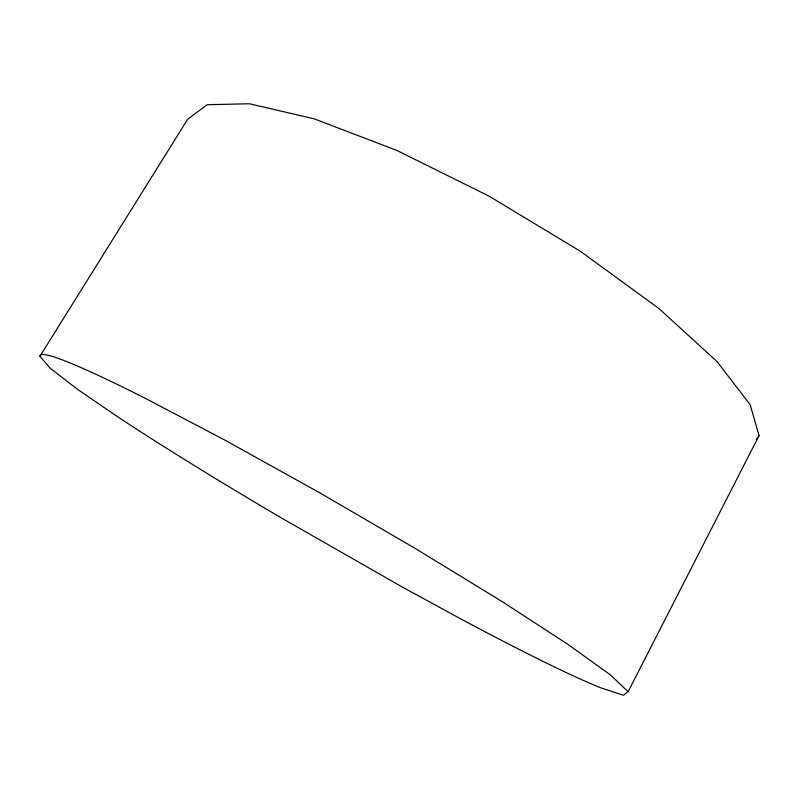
<?xml version="1.0" encoding="UTF-8"?>
<svg xmlns="http://www.w3.org/2000/svg" width="799" height="799" viewBox="0 0 799 799"><rect width="100%" height="100%" fill="white"/><g stroke="black" fill="none" stroke-linecap="round" stroke-linejoin="round"><path stroke-width="1.2" d="M628.144 691.664L759.05 435.635L750.171 404.713L716.903 361.438L659.015 308.594L580.404 251.286L489.328 196.284L396.873 150.432L314.147 118.831L249.488 103.76L207.171 104.709L187.685 119.231L39.95 356.264L50.187 368.229L77.293 389.133L117.193 416.479A348.274 21.393 29.9 0 0 280.829 517.622L402.516 587.145L461.193 619.115A330.237 20.045 29.9 0 0 600.249 687.619L623.39 695.24L628.144 691.664L610.526 675.005L568.039 644.443L501.263 601.038L415.18 548.414L319.201 492.504L225.248 440.299L144.659 397.992A332.764 20.355 29.9 0 0 39.95 356.264M756.273 439.61L759.05 435.635"/></g></svg>
